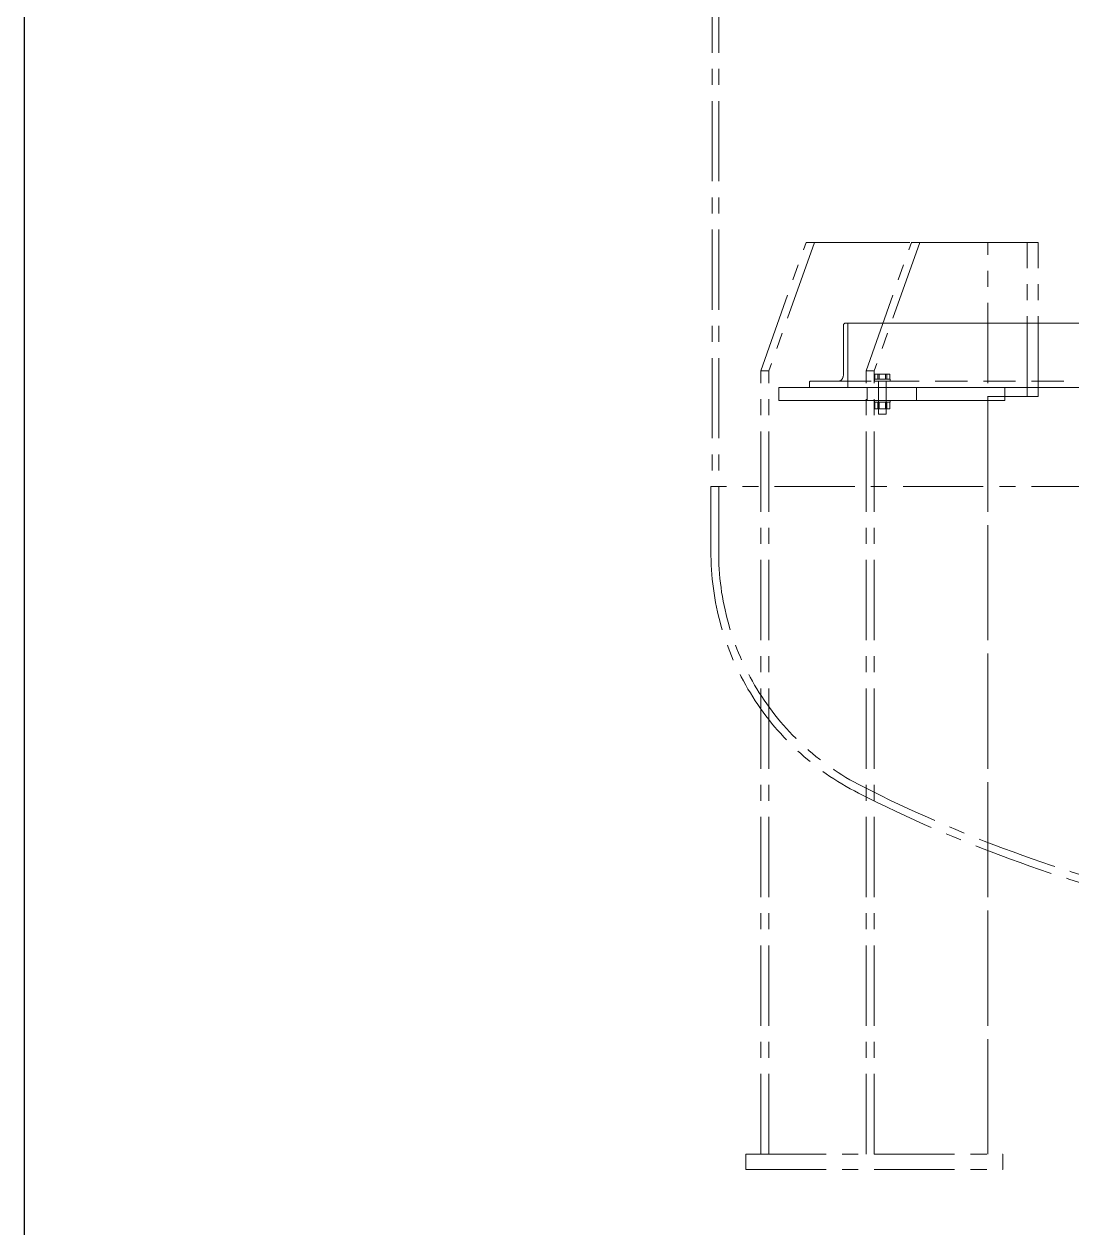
# Model space of a CAD drawing. Header units: millimetres. Extents: x -46397 to 283259, y -8690 to 23983.
# Drawn here: x 186977 to 187792, y -519 to 418 of the extents above; entities that cross this region are included whole.
import ezdxf

# ---------------------------------------------------------------- set-up
doc = ezdxf.new("R2010")
doc.units = ezdxf.units.MM
doc.linetypes.add('CENTER', pattern=[2, 1.25, -0.25, 0.25, -0.25])
doc.linetypes.add('HIDDENX2', pattern=[0.75, 0.5, -0.25])
doc.layers.add('Dtext', color=255, linetype='Continuous', lineweight=20)
doc.layers.add('mDƯỜNG TÂM', color=8, linetype='CENTER', lineweight=0)
doc.styles.add('Chu va so', font='arial.ttf')
doc.styles.add('TCVN', font='arial.ttf')

# ---------------------------------------------------------------- blocks, each defined once
blk = doc.blocks.new('A$C21b6e0ab')
at = {"color": 150, "linetype": 'Continuous', "lineweight": 0, "ltscale": 10, "extrusion": (6.89019e-16, 1, 0)}
for p, q in [((-497.22, 581.61), (-499.42, 581.61)), ((-497.22, 581.61), (-497.22, 531.61)), ((-497.22, 581.61), (24, 581.61)), ((-500.51, 542.11), (-500.51, 579.94)), ((-527.09, 531.61), (-527.09, 534.94)), ((-504.05, 536.61), (-526.19, 536.61)), ((-550.74, 521.62), (-550.74, 531.62)), ((-527.09, 531.62), (-550.74, 531.62)), ((-527.09, 531.61), (-497.22, 531.61)), ((-497.22, 531.61), (-496.6, 531.61)), ((-443.66, 531.62), (-496.6, 531.62)), ((-443.66, 531.62), (-374.98, 531.62)), ((-443.66, 521.62), (-443.66, 531.62)), ((-374.98, 521.62), (-374.98, 531.62)), ((-374.98, 531.61), (-96.38, 531.61)), ((-550.74, 521.62), (-443.66, 521.62)), ((-476.26, 521.62), (-476.26, 520.12)), ((-469.74, 520.12), (-476.26, 520.12)), ((-476.22, 515.12), (-476.22, 520.12)), ((-472.79, 515.12), (-472.79, 520.12)), ((-464.26, 520.12), (-469.74, 520.12)), ((-466.83, 515.12), (-466.83, 520.12)), ((-464.31, 515.12), (-464.31, 520.12)), ((-464.26, 521.62), (-464.26, 520.12)), ((-443.66, 521.62), (-374.98, 521.62)), ((-472.79, 515.12), (-476.22, 515.12)), ((-473.26, 515.12), (-473.26, 510.88)), ((-473.26, 510.88), (-470, 510.88)), ((-466.83, 515.12), (-472.79, 515.12)), ((-470, 510.88), (-467.26, 510.88)), ((-467.26, 515.12), (-467.26, 510.88)), ((-464.31, 515.12), (-466.83, 515.12))]:
    blk.add_line(p, q, dxfattribs=at)
at = {"color": 1, "linetype": 'HIDDENX2', "lineweight": 0, "ltscale": 50, "extrusion": (6.89019e-16, 1, 0)}
for p, q in [((-504.05, 536.61), (-267.17, 536.61)), ((-476.26, 538.12), (-469.74, 538.12)), ((-476.26, 538.12), (-476.26, 536.62)), ((-469.74, 536.62), (-476.26, 536.62)), ((-472.79, 542.12), (-476.22, 542.12)), ((-476.22, 538.12), (-476.22, 542.12)), ((-473.69, 538.12), (-473.69, 542.12)), ((-473.26, 536.62), (-473.26, 515.12)), ((-466.83, 542.12), (-472.79, 542.12)), ((-472.79, 538.12), (-472.79, 542.12)), ((-469.74, 538.12), (-464.26, 538.12)), ((-464.26, 536.62), (-469.74, 536.62)), ((-467.74, 538.12), (-467.74, 542.12)), ((-467.26, 536.62), (-467.26, 515.12)), ((-464.31, 542.12), (-466.83, 542.12)), ((-466.83, 538.12), (-466.83, 542.12)), ((-464.31, 538.12), (-464.31, 542.12)), ((-464.26, 538.12), (-464.26, 536.62)), ((-496.6, 531.62), (-527.09, 531.62)), ((-496.6, 531.61), (-374.98, 531.61)), ((-482.07, 521.62), (-482.07, 531.62)), ((-476.26, 521.62), (-469.74, 521.62)), ((-476.26, 521.62), (-476.26, 521.62)), ((-473.69, 515.12), (-473.69, 520.12)), ((-473.26, 515.12), (-473.26, 521.62)), ((-469.74, 521.62), (-464.26, 521.62)), ((-467.74, 515.12), (-467.74, 520.12)), ((-467.26, 515.12), (-467.26, 521.62)), ((-464.26, 521.62), (-464.26, 521.62))]:
    blk.add_line(p, q, dxfattribs=at)
at = {"color": 150, "linetype": 'Continuous', "lineweight": 0, "ltscale": 10}
for points, knots in [([(-500.51, 579.94), (-500.51, 580.05), (-500.5, 580.16), (-500.48, 580.37), (-500.46, 580.47), (-500.41, 580.67), (-500.37, 580.76), (-500.3, 580.94), (-500.26, 581.01), (-500.17, 581.17), (-500.11, 581.25), (-499.98, 581.38), (-499.92, 581.44), (-499.71, 581.57), (-499.56, 581.61), (-499.42, 581.61)], [0, 0, 0, 0, 0.312011, 0.312011, 0.624021, 0.624021, 0.936032, 0.936032, 1.248043, 1.248043, 1.627769, 1.627769, 2.007495, 2.007495, 2.766948, 2.766948, 2.766948, 2.766948]), ([(-527.09, 534.94), (-527.09, 535.05), (-527.08, 535.16), (-527.06, 535.37), (-527.04, 535.47), (-527, 535.67), (-526.97, 535.77), (-526.91, 535.94), (-526.88, 536.02), (-526.8, 536.18), (-526.75, 536.25), (-526.65, 536.38), (-526.6, 536.44), (-526.49, 536.53), (-526.43, 536.56), (-526.31, 536.6), (-526.25, 536.61), (-526.19, 536.61)], [0, 0, 0, 0, 0.312638, 0.312638, 0.625276, 0.625276, 0.937914, 0.937914, 1.250551, 1.250551, 1.609957, 1.609957, 1.969363, 1.969363, 2.328769, 2.328769, 2.688175, 2.688175, 2.688175, 2.688175]), ([(-504.05, 536.61), (-503.83, 536.61), (-503.6, 536.65), (-503.13, 536.79), (-502.9, 536.9), (-502.45, 537.2), (-502.23, 537.39), (-501.83, 537.83), (-501.64, 538.08), (-501.33, 538.59), (-501.2, 538.85), (-500.96, 539.42), (-500.86, 539.73), (-500.69, 540.38), (-500.62, 540.72), (-500.53, 541.42), (-500.51, 541.77), (-500.51, 542.11)], [9.055106, 9.055106, 9.055106, 9.055106, 10.298051, 10.298051, 11.540995, 11.540995, 12.78394, 12.78394, 14.026884, 14.026884, 15.05543, 15.05543, 16.083976, 16.083976, 17.112521, 17.112521, 18.141067, 18.141067, 18.141067, 18.141067])]:
    blk.add_open_spline(points, degree=3, knots=knots, dxfattribs=at)
blk = doc.blocks.new('ggd')
at = {"layer": 'mDƯỜNG TÂM', "color": 8, "ltscale": 50, "extrusion": (6.89019e-16, 1, 0)}
for p, q in [((-605, 1500), (-605, 0)), ((-600, 1500), (-600, 0)), ((-567.22, 90), (-531.87, 190)), ((-525.5, 190), (-560.86, 90)), ((-531.87, 190), (-525.79, 190)), ((-525.79, 190), (-524.9, 190)), ((-524.9, 190), (-513.59, 190)), ((-513.59, 190), (-450.13, 190)), ((-485.2, 90), (-449.84, 190)), ((-443.48, 190), (-478.84, 90)), ((-450.13, 190), (-443.76, 190)), ((-443.76, 190), (-390.73, 190)), ((-359.81, 190), (-390.73, 190)), ((-390.45, -519.61), (-390.45, 190)), ((-359.81, 190), (-351.2, 190)), ((-359.81, 70), (-359.81, 190)), ((-351.2, 70), (-351.2, 190)), ((-567.22, -519.61), (-567.22, 90)), ((-560.86, 90), (-567.22, 90)), ((-560.86, -519.61), (-560.86, 90)), ((-485.2, -519.61), (-485.2, 90)), ((-478.84, 90), (-485.2, 90)), ((-478.84, -519.61), (-478.84, 90)), ((-359.81, 70), (-390.73, 70)), ((-390.45, 70), (-390.45, -519.61)), ((-351.2, 70), (-359.81, 70)), ((606, 0), (-606, 0)), ((-578.84, -519.61), (-379.12, -519.61)), ((-578.84, -531.61), (-578.84, -519.61)), ((-379.12, -519.61), (-378.84, -519.61)), ((-378.84, -531.61), (-378.84, -519.61)), ((-578.84, -531.61), (-379.12, -531.61)), ((-379.12, -531.61), (-378.84, -531.61))]:
    blk.add_line(p, q, dxfattribs=at)
at = {"layer": 'mDƯỜNG TÂM', "color": 8, "ltscale": 50}
blk.add_lwpolyline([(-606, 0), (-606, -49.99, 0.28449), (-491.03, -238.66, 0.238987), (491.03, -238.66, 0.28449), (606, -49.99), (606, 0)], format="xyb", close=True, dxfattribs=at)
blk.add_lwpolyline([(-600, 0), (-600, -50.01, 0.284518), (-488.32, -233.31, 0.238987), (488.32, -233.31, 0.284518), (600, -50.01), (600, 0)], format="xyb", dxfattribs=at)
blk = doc.blocks.new('*U1829')
at = {"lineweight": 25}
for points in [[(0, 0), (7625.2, 0), (7625.2, 4994.9), (0, 4994.9)], [(0, 0), (5765.4, 0), (5765.4, 4994.9), (0, 4994.9)]]:
    blk.add_lwpolyline(points, close=True, dxfattribs=at)
at = {"layer": 'Dtext', "ltscale": 0.1}
for tag, p, height, style in [('REV_3', (5814.5, 1876.1), 33.2, 'TCVN'), ('FOR_APPROVAL3', (6146.7, 1873.8, -0.3), 39.9, 'TCVN'), ('REV_2', (5814.5, 1752.1), 33.2, 'TCVN'), ('FOR_APPROVAL2', (6146.7, 1749.8, -0.3), 39.9, 'TCVN'), ('REV_1', (5814.5, 1628.1), 33.2, 'TCVN'), ('FOR_APPROVAL1', (6146.7, 1625.8, -0.3), 39.9, 'TCVN'), ('REV_0', (5814.5, 1504.1), 33.2, 'TCVN'), ('NGUOI_VE', (6500.5, 1502.4, -0.3), 39.9, 'TCVN'), ('NGUOI_KIEM_2', (6852.7, 1502.4, -0.3), 39.9, 'TCVN'), ('NGUOI_DUYET', (7278.1, 1502.4, -0.3), 39.9, 'TCVN'), ('1.1_A4', (7299.4, 75.6, -0.3), 39.9, 'Chu va so'), ('A4_A4', (7432.1, 75.6, -0.3), 39.9, 'Chu va so'), ('REV.', (7541.3, 75.6, -0.3), 39.9, 'Chu va so')]:
    blk.add_attdef(tag, p, '', height=height, dxfattribs=dict(at, style=style))
for tag, p, height, style, width in [('NGAY_REV03', (5898.7, 1873.8, -0.3), 34.5, 'TCVN', 0.95), ('NGAY_REV02', (5898.7, 1749.8, -0.3), 34.5, 'TCVN', 0.95), ('NGAY_REV01', (5898.7, 1625.8, -0.3), 34.5, 'TCVN', 0.95), ('NGAY_REV0', (5898.7, 1501.8, -0.3), 34.5, 'TCVN', 0.95), ('DWD.NO', (5895.6, 32.3, -0.3), 53.1, 'Chu va so', 0.85)]:
    blk.add_attdef(tag, p, '', height=height, dxfattribs=dict(at, style=style, width=width))
at = {"layer": 'Dtext', "lineweight": 25, "ltscale": 0.1, "style": 'Chu va so'}
for tag, p, height in [('PROJECT_CODE', (6279.7, 624.4), 79.7), ('TITLE1', (5934.5, 476.2, -0.3), 53.1), ('TITLE2', (5934.5, 351.2, -0.3), 53.1), ('TITLE3', (5934.5, 227.2, -0.3), 53.1)]:
    blk.add_attdef(tag, p, '', height=height, dxfattribs=at)

msp = doc.modelspace()

# ---------------------------------------------------------------- block references
for name, p in [('ggd', (188117.39, 58.23, -1.5)), ('A$C21b6e0ab', (188115.06, -396.38, -1.5))]:
    msp.add_blockref(name, p)

# ---------------------------------------------------------------- next in the draw order: block references
at = {"xscale": 0.9084576280678549, "yscale": 0.9084576280678549, "zscale": 0.9084576280678549}
msp.add_blockref('*U1829', (186976.6, -2257.04, -0.15), dxfattribs=at)

doc.saveas('drawing.dxf')
